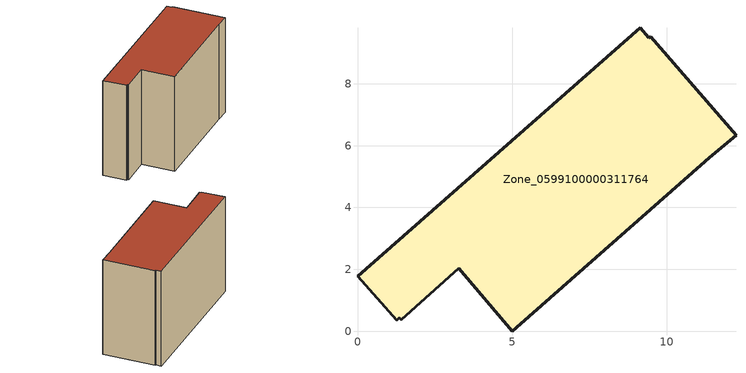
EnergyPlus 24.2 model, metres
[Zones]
Zone_0599100000311764
 floor ground (C_G): 9.14,9.81 9.42,9.49 9.48,9.51 12.23,6.34 11.37,5.61 5,0 3.27,2.03 1.42,0.36 1.35,0.43 1.27,0.36 0,1.78 z0
 wall outside (C_F): 9.42,9.49 9.14,9.81 0,1.78 1.27,0.36 1.35,0.43 1.42,0.36 3.27,2.03 5,0 11.37,5.61 12.23,6.34 9.48,9.51 9.42,9.49 z0:7.99
 roof outside (C_R): 9.48,9.51 9.42,9.49 9.14,9.81 0,1.78 1.27,0.36 1.35,0.43 1.42,0.36 3.27,2.03 5,0 11.37,5.61 12.23,6.34 z7.99
[BUILDING]
Pand.0599100000311764: North Axis=0; Terrain=City; Loads Convergence Tolerance Value=0.04; Temperature Convergence Tolerance Value=0.4; Solar Distribution=FullExterior; Maximum Number of Warmup Days=25; Minimum Number of Warmup Days=1
[Site:Location]
Rotterdam.The.Hague.AP_ZH_NLD Design_Conditions: Latitude=51.96; Longitude=4.45; Time Zone=1; Elevation=-4.5
[SITE:GROUNDTEMPERATURE:BUILDINGSURFACE]
18, 18, 18, 18, 18, 18, 18, 18, 18, 18, 18, 18
[MATERIAL] Thermal Absorptance=0.9; Solar Absorptance=0.7; Visible Absorptance=0.7
Name | Roughness | Thickness | Conductivity | Density | Specific Heat
G.TI.1946 | MediumSmooth | 0.15 | 1 | 540 | 1210
F.TI.1946 | Rough | 0.3 | 0.857143 | 1920 | 840
R.TI.1946 | MediumRough | 0.2 | 0.1 | 1500 | 1000
[CONSTRUCTION]
C_G: G.TI.1946
C_F: F.TI.1946
C_R: R.TI.1946
[ZONE]
Zone_0599100000311764: Type=1; Multiplier=1; Ceiling Height=Autocalculate; Volume=Autocalculate; Floor Area=autocalculate; Part of Total Floor Area=Yes
[ZONEINFILTRATION:DESIGNFLOWRATE]
Infil_Zone_0599100000311764: Zone or ZoneList or Space or SpaceList=Zone_0599100000311764; Schedule=AlwaysOn; Design Flow Rate Calculation Method=Flow/Area; Flow Rate per Floor Area=0.003; Constant Term Coefficient=1; Temperature Term Coefficient=0; Velocity Term Coefficient=0; Velocity Squared Term Coefficient=0
[HVACTEMPLATE:ZONE:IDEALLOADSAIRSYSTEM]
Zone_0599100000311764: Maximum Heating Supply Air Temperature=50; Minimum Cooling Supply Air Temperature=13; Maximum Heating Supply Air Humidity Ratio=0.0156; Minimum Cooling Supply Air Humidity Ratio=0.0077; Heating Limit=NoLimit; Cooling Limit=NoLimit; Dehumidification Control Type=ConstantSensibleHeatRatio; Cooling Sensible Heat Ratio=0.7; Dehumidification Setpoint=60; Humidification Control Type=None; Humidification Setpoint=30; Outdoor Air Method=None; Outdoor Air Flow Rate per Person=0.00944; Outdoor Air Flow Rate per Zone Floor Area=0; Outdoor Air Flow Rate per Zone=0; Demand Controlled Ventilation Type=None; Outdoor Air Economizer Type=NoEconomizer; Heat Recovery Type=None; Sensible Heat Recovery Effectiveness=0.7; Latent Heat Recovery Effectiveness=0.65
[ZONECONTROL:THERMOSTAT]
ThermostatControl_Zone_0599100000311764: Zone or ZoneList=Zone_0599100000311764; Control Type Schedule=DualSetpointControlType; Control 1=Thermostat_Zone_0599100000311764; Temperature Difference Between Cutout And Setpoint=0
[THERMOSTATSETPOINT:DUALSETPOINT]
Thermostat_Zone_0599100000311764: Heating Setpoint Temperature Schedule=HeatingSetpoint_Zone_0599100000311764; Cooling Setpoint Temperature Schedule=CoolingSetpoint_Zone_0599100000311764
[SCHEDULE:COMPACT]
HeatingSetpoint_Zone_0599100000311764: Through: 12/31, For: AllDays, Until: 24:00, 21
CoolingSetpoint_Zone_0599100000311764: Through: 12/31, For: AllDays, Until: 24:00, 24
DualSetpointControlType: Through: 12/31, For: AllDays, Until: 24:00, 4
AlwaysOn: Through: 12/31, For: AllDays, Until: 24:00, 1
